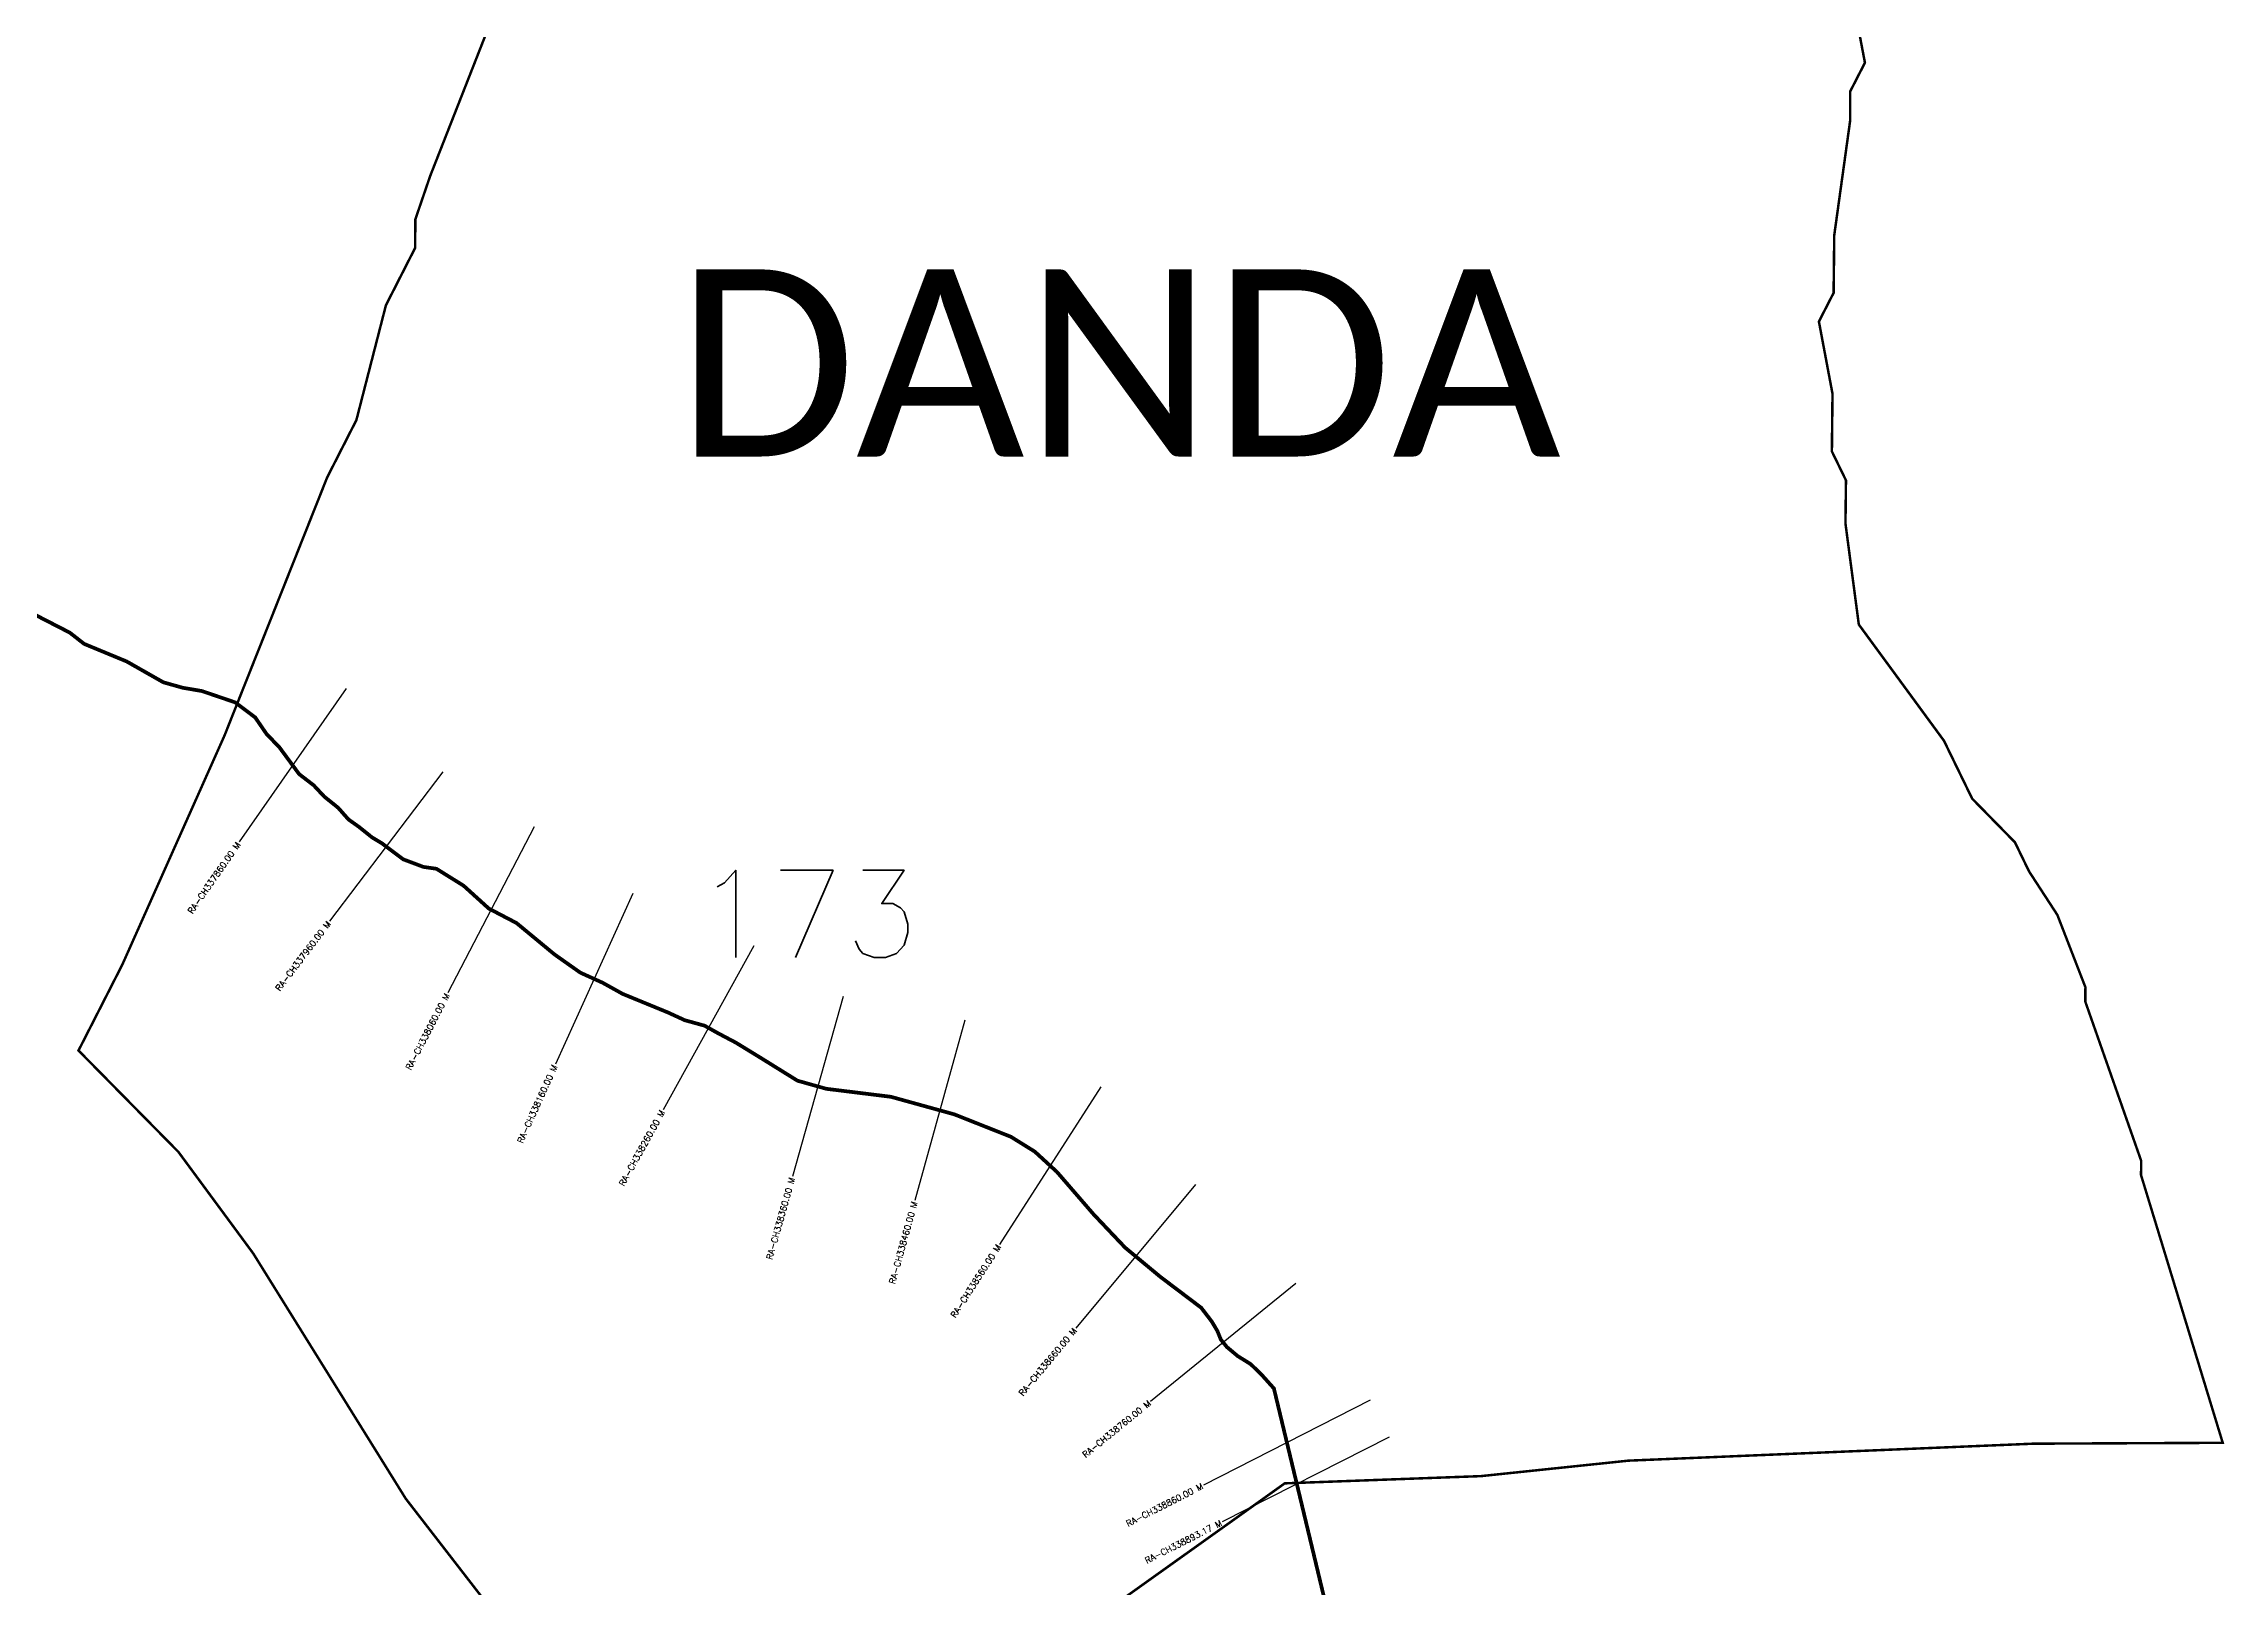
# Model space of a CAD drawing. Header units: metres. Extents: x 290684 to 293359, y 1988877 to 1992891.
# Drawn here: x 291610 to 293359, y 1989646 to 1990884 of the extents above; entities that cross this region are included whole.
import ezdxf
from ezdxf.enums import TextEntityAlignment as Align

# ---------------------------------------------------------------- set-up
doc = ezdxf.new("R2010")
doc.units = ezdxf.units.M
doc.header["$MEASUREMENT"] = 0
for name, color, linetype in [('CS', 134, 'Continuous'), ('CSMark', 6, 'Continuous'), ('NATURALLY PROTECTED', 3, 'Continuous'), ('VILLAGE NAME', 250, 'Continuous')]:
    doc.layers.add(name, color=color, linetype=linetype)
doc.styles.get("Standard").update_dxf_attribs({"font": 'simplex.shx'})

msp = doc.modelspace()

# ---------------------------------------------------------------- linework, layer by layer
at = {"color": 6, "const_width": 2, "flags": 128}
for points in [[(292026, 1989555.4), (291900.4, 1989717.7), (291778.1, 1989914.3), (291718.1, 1989995.7), (291638, 1990077), (291673.1, 1990145.8), (291755.1, 1990329.6), (291837.4, 1990536.5), (291860.8, 1990582.4), (291884.5, 1990674.5), (291907.9, 1990720.4), (291908.1, 1990743.4), (291919.9, 1990777.9), (291978.6, 1990927.3)], [(293059.4, 1990926.8), (293070.4, 1990868.9), (293058.6, 1990845.9), (293058.6, 1990822.8), (293045.8, 1990730.6), (293045.3, 1990684.4), (293033.5, 1990661.4), (293044.4, 1990603.5), (293043.9, 1990557.3), (293055.2, 1990534.1), (293054.8, 1990499.4), (293065.5, 1990418.5), (293133.8, 1990325.3), (293156.4, 1990278.9), (293190.7, 1990243.9), (293202, 1990220.6), (293224.7, 1990185.7), (293247.2, 1990127.7), (293247.1, 1990116.2), (293291.9, 1989988.6), (293291.8, 1989977.1), (293357.3, 1989762.5), (293205.4, 1989761.8), (292880.8, 1989748.2), (292762.5, 1989735.8), (292605.2, 1989730), (292144.2, 1989401.1)]]:
    msp.add_lwpolyline(points, dxfattribs=at)
at = {"layer": 'CS'}
for p, q in [((291852.5, 1990367.3), (291766.8, 1990244.2)), ((291930, 1990300.3), (291839.3, 1990180.8)), ((292003.3, 1990256.4), (291934.2, 1990123.3)), ((292082.4, 1990202.8), (292020.4, 1990066.1)), ((292179.4, 1990160.8), (292106.8, 1990029.5)), ((292251.1, 1990120.4), (292210.4, 1989976)), ((292348.7, 1990101.3), (292308.6, 1989956.7)), ((292457.6, 1990047.8), (292376.4, 1989921.6)), ((292533.5, 1989969.7), (292437.6, 1989854.4)), ((292614, 1989890.3), (292497.5, 1989795.7)), ((292673.8, 1989796.7), (292540.1, 1989728.6)), ((292688.8, 1989767.1), (292555.1, 1989699.1))]:
    msp.add_line(p, q, dxfattribs=at)
at = {"layer": 'NATURALLY PROTECTED', "const_width": 3, "flags": 128}
msp.add_lwpolyline([(291603.6, 1990426.1), (291631, 1990412), (291642.5, 1990403), (291676.6, 1990388.9), (291706, 1990372.2), (291721.6, 1990367.8), (291736.9, 1990365.2), (291763.6, 1990356.1), (291779.7, 1990344), (291788.6, 1990331), (291799.2, 1990319.9), (291814.9, 1990298.6), (291826.6, 1990289.6), (291835, 1990280.6), (291846.2, 1990271.6), (291854.4, 1990262.3), (291862.7, 1990256.4), (291873.3, 1990247.9), (291881.3, 1990243.1), (291898.3, 1990230.3), (291914.5, 1990224.2), (291925, 1990222.7), (291946.8, 1990209.1), (291967, 1990190.8), (291989.2, 1990179.2), (292019.7, 1990154), (292040.4, 1990139.4), (292058.1, 1990131.4), (292074.3, 1990122.4), (292110.6, 1990107.5), (292124.1, 1990101.3), (292140, 1990096.9), (292150.7, 1990090.9), (292165.1, 1990083.3), (292185.5, 1990070.8), (292214.5, 1990052.8), (292237.6, 1990046.3), (292289.4, 1990039.9), (292340.3, 1990025.8), (292385.7, 1990007.8), (292398.7, 1989999.7), (292404.7, 1989996), (292422.5, 1989979.7), (292451.9, 1989945.7), (292477.2, 1989919), (292505.4, 1989895.6), (292538.2, 1989870.8), (292546.7, 1989859.7), (292551.1, 1989852.3), (292554, 1989845.2), (292558.8, 1989839.3), (292567.4, 1989832.1), (292578, 1989825.5), (292586.8, 1989816.9), (292596.5, 1989806.1), (292647.6, 1989593.2)], dxfattribs=at)

# ---------------------------------------------------------------- texts
at = {"insert": (292132, 1990221.5), "char_height": 70, "attachment_point": 1}
msp.add_mtext_dynamic_manual_height_columns('173', width=95.172, gutter_width=1, heights=[0], dxfattribs=at)
at = {"layer": 'CSMark'}
for s, rotation, p in [('RA-CH337860.00 M', 55.1693, (291766.2, 1990243.4)), ('RA-CH337960.00 M', 52.8108, (291838.7, 1990180)), ('RA-CH338060.00 M', 62.5465, (291933.7, 1990122.4)), ('RA-CH338160.00 M', 65.5986, (292020, 1990065.2)), ('RA-CH338260.00 M', 61.0461, (292106.3, 1990028.7)), ('RA-CH338360.00 M', 74.2559, (292210.2, 1989975.1)), ('RA-CH338460.00 M', 74.5237, (292308.4, 1989955.8)), ('RA-CH338560.00 M', 57.2357, (292375.9, 1989920.8)), ('RA-CH338660.00 M', 50.2672, (292437, 1989853.6)), ('RA-CH338760.00 M', 39.0944, (292496.8, 1989795.1)), ('RA-CH338860.00 M', 26.9777, (292539.2, 1989728.2)), ('RA-CH338893.17 M', 26.9777, (292554.3, 1989698.6))]:
    msp.add_text(s, height=5, rotation=rotation, dxfattribs=at).set_placement(p, align=Align.MIDDLE_RIGHT)
at = {"layer": 'VILLAGE NAME', "insert": (292117.5, 1990703.2), "char_height": 150, "attachment_point": 1}
msp.add_mtext_dynamic_manual_height_columns('{\\fCalibri|b0|i0|c0|p34;DANDA}', width=1877.914, gutter_width=1, heights=[0], dxfattribs=at)

doc.saveas('drawing.dxf')
